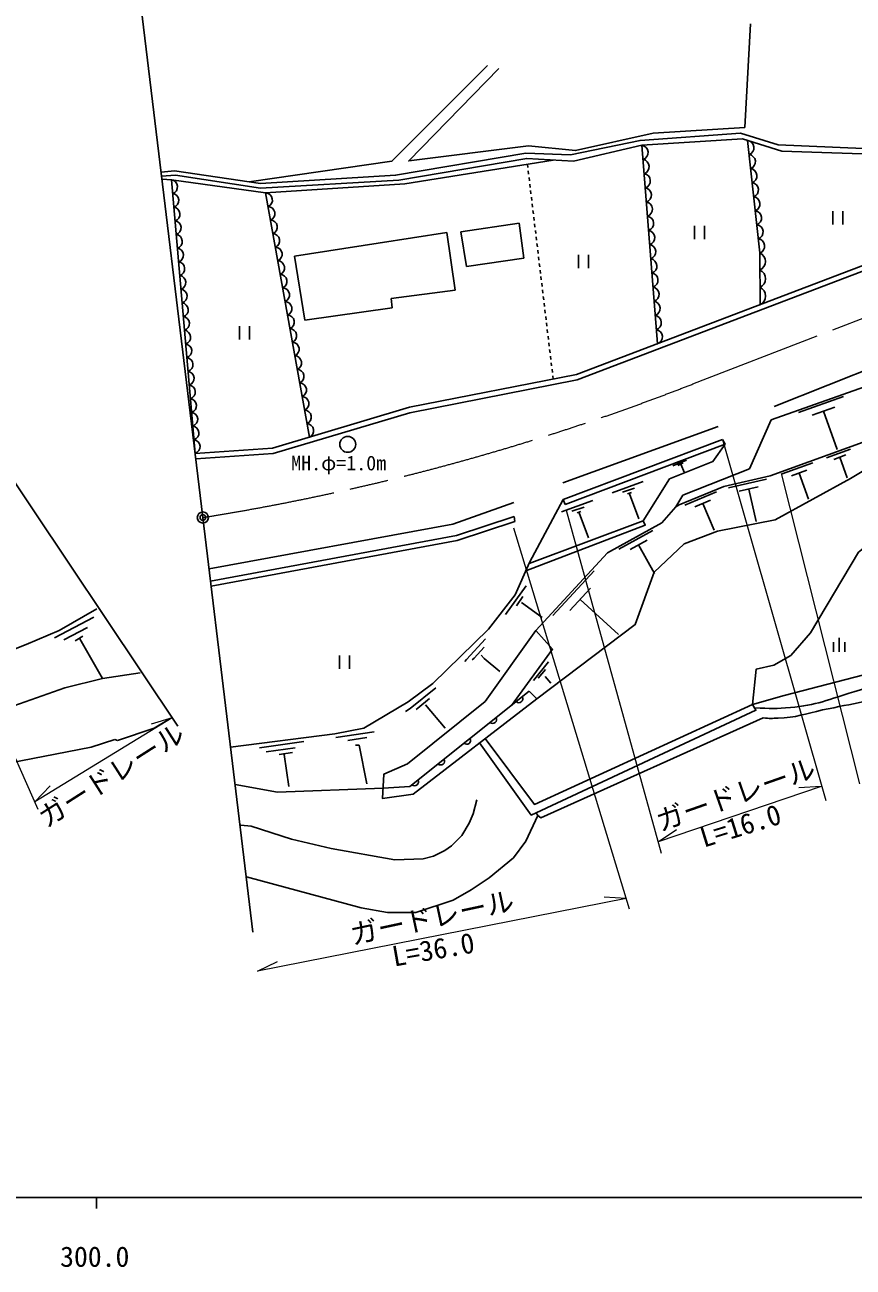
# Model space of a CAD drawing. Units: millimetres, scale not verified. Extents: x 40000 to 680000, y 20000 to 380000.
# Drawn here: x 361553 to 436106, y 198715 to 310572 of the extents above; entities that cross this region are included whole.
import ezdxf
from ezdxf.enums import TextEntityAlignment as Align

# ---------------------------------------------------------------- set-up
doc = ezdxf.new("R2010")
doc.units = ezdxf.units.MM
doc.header["$LTSCALE"] = 1000
doc.header["$PDMODE"] = 32
doc.header["$PDSIZE"] = 500
doc.linetypes.add('CHAIN', pattern=[18.5, 12, -1.5, 3.5, -1.5])
for name, color, linetype, lineweight in [('M-BGD', 7, 'Continuous', 25), ('M-BMK', 2, 'CHAIN', 13), ('M-BMK-SRVR', 3, 'Continuous', 25), ('M-STR-HTXT', 7, 'Continuous', 13), ('M-STR-STRC', 7, 'Continuous', 25), ('M-TTL-BAND', 7, 'Continuous', 25)]:
    doc.layers.add(name, color=color, linetype=linetype, lineweight=lineweight)
doc.layers.add('M-OTRS', color=6, linetype='Continuous')
doc.styles.add('ＭＳ ゴシック', font='')
doc.styles.get('ＭＳ ゴシック').set_extended_font_data('MS Gothic')

msp = doc.modelspace()

# ---------------------------------------------------------------- linework, layer by layer
at = {"layer": 'M-BGD'}
for p, q in [((426873, 310656), (426365, 301343)), ((496786, 303171), (428988, 276210)), ((418488, 281852), (417101, 299723)), ((406788, 298023), (406824, 297728)), ((376879, 271986), (374745, 296616)), ((406860, 297430), (406895, 297132)), ((406931, 296834), (406967, 296536)), ((387163, 273441), (383227, 295436)), ((407002, 296238), (407038, 295941)), ((407074, 295643), (407110, 295345)), ((407145, 295047), (407181, 294749)), ((407217, 294451), (407252, 294153)), ((407288, 293856), (407324, 293558)), ((407359, 293260), (407395, 292962)), ((434264, 293788), (434264, 292588)), ((435164, 292588), (435164, 293788)), ((400796, 291945), (406045, 292707)), ((406045, 292707), (406469, 289574)), ((407431, 292664), (407467, 292366)), ((407502, 292068), (407538, 291770)), ((421814, 292474), (421814, 291274)), ((422714, 291274), (422714, 292474)), ((385810, 289744), (393345, 290929)), ((393345, 290929), (399526, 291860)), ((399526, 291860), (400288, 286696)), ((401304, 288812), (400796, 291945)), ((407574, 291473), (407609, 291175)), ((407645, 290877), (407681, 290579)), ((386741, 283986), (385810, 289744)), ((407717, 290281), (407752, 289983)), ((406469, 289574), (401304, 288812)), ((407788, 289685), (407824, 289388)), ((407859, 289090), (407895, 288792)), ((407931, 288494), (407966, 288196)), ((408002, 287898), (408038, 287600)), ((400288, 286696), (394531, 285934)), ((408074, 287302), (408109, 287005)), ((408145, 286707), (408181, 286409)), ((394531, 285934), (394615, 285087)), ((408216, 286111), (408252, 285813)), ((408288, 285515), (408324, 285217)), ((394615, 285087), (386741, 283986)), ((408359, 284920), (408395, 284622)), ((408431, 284324), (408466, 284026)), ((408502, 283728), (408538, 283430)), ((408573, 283132), (408609, 282834)), ((408645, 282537), (408681, 282239)), ((408716, 281941), (408752, 281643)), ((408788, 281345), (408823, 281047)), ((408859, 280749), (408895, 280452)), ((408931, 280154), (408966, 279856)), ((409002, 279558), (409038, 279260)), ((409073, 278962), (409109, 278667)), ((428735, 275009), (441688, 279615)), ((431202, 275674), (435245, 277112)), ((432428, 275427), (434450, 276146)), ((433439, 275787), (434661, 272350)), ((423957, 274420), (409978, 269341)), ((426779, 270602), (428735, 275009)), ((410014, 267826), (424333, 273234)), ((424333, 273234), (424579, 272815)), ((410181, 267378), (424579, 272815)), ((433696, 271575), (435874, 272365)), ((434359, 271446), (435448, 271841)), ((419891, 270873), (421097, 271361)), ((420626, 270966), (420897, 270300)), ((429713, 270130), (432468, 271129)), ((434903, 271643), (435575, 269792)), ((420781, 268216), (426779, 270602)), ((424882, 268899), (428306, 269673)), ((430552, 269966), (431929, 270466)), ((431240, 270216), (432090, 267875)), ((414408, 268446), (417203, 269450)), ((415340, 268504), (416429, 268862)), ((415805, 268357), (416142, 268472)), ((420968, 267311), (423803, 268513)), ((425854, 268579), (427566, 268966)), ((426710, 268772), (427368, 265862)), ((409868, 266732), (412663, 267735)), ((410014, 267826), (410181, 267378)), ((415989, 268338), (416811, 266083)), ((420158, 267184), (420781, 268216)), ((421857, 267186), (423274, 267787)), ((422566, 267487), (423588, 265078)), ((405592, 266310), (405646, 265860)), ((410800, 266789), (411889, 267148)), ((411265, 266643), (411602, 266757)), ((411449, 266624), (412271, 264369)), ((418889, 265722), (420158, 267184)), ((406950, 262075), (417221, 265913)), ((414009, 263035), (418889, 265722)), ((415027, 263367), (418064, 265040)), ((416037, 263330), (417556, 264166)), ((407559, 256035), (414009, 263035)), ((416796, 263748), (418218, 261166)), ((409068, 257377), (412794, 261422)), ((404813, 257472), (406661, 260051)), ((410606, 257829), (412469, 259852)), ((405801, 258260), (406384, 259091)), ((406241, 258556), (408123, 257218)), ((411538, 258841), (414975, 255673)), ((368030, 257994), (364643, 256046)), ((367776, 257232), (364220, 255369)), ((367183, 256300), (365067, 255200)), ((364643, 256046), (361680, 254776)), ((366779, 255526), (366083, 255115)), ((366506, 255284), (368538, 251728)), ((434843, 254114), (434843, 255364)), ((361680, 254776), (349319, 249866)), ((434343, 254114), (434343, 254989)), ((435343, 254114), (435343, 254989)), ((389874, 253775), (389874, 252575)), ((390774, 252575), (390774, 253775)), ((408675, 253215), (407325, 251533)), ((368538, 251728), (365151, 250882)), ((371925, 252236), (368538, 251728)), ((408408, 252527), (407764, 251756)), ((408376, 251884), (408898, 251310)), ((365151, 250882), (357955, 248342)), ((396055, 249612), (392075, 247241)), ((397625, 249345), (399393, 247234)), ((373195, 247241), (369893, 246140)), ((374465, 248003), (373195, 247241)), ((392075, 247241), (389451, 246733)), ((369639, 246225), (367522, 245548)), ((369893, 246140), (369639, 246225)), ((389451, 246733), (380053, 245548)), ((393007, 246902), (389535, 246394)), ((392329, 246394), (390636, 246140)), ((367522, 245548), (358463, 243770)), ((386657, 246056), (382677, 245463)), ((385895, 245463), (383270, 245124)), ((385641, 245040), (384455, 244870)), ((391313, 245717), (391652, 245717)), ((391652, 245717), (392329, 242246)), ((384879, 244870), (385302, 241992)), ((384286, 241484), (380476, 242161)), ((393798, 241846), (384286, 241484)), ((402235, 240806), (401897, 239536)), ((401897, 239536), (401558, 238690)), ((380984, 238520), (381915, 238436)), ((381915, 238436), (385556, 237250)), ((401558, 238690), (400881, 237589)), ((407739, 239367), (406638, 237081)), ((385556, 237250), (389112, 236404)), ((400881, 237589), (399949, 236658)), ((394869, 235388), (389112, 236404)), ((399357, 236234), (398341, 235726)), ((399949, 236658), (399357, 236234)), ((406638, 237081), (405537, 235557)), ((397409, 235472), (394869, 235388)), ((398341, 235726), (397409, 235472)), ((405537, 235557), (403336, 233779)), ((381492, 233864), (391821, 231070)), ((401727, 232678), (400119, 231747)), ((403336, 233779), (401727, 232678)), ((396732, 230646), (400119, 231747)), ((391821, 231070), (394192, 230646)), ((394192, 230646), (396732, 230646))]:
    msp.add_line(p, q, dxfattribs=at)
for points in [[(381733, 296439), (394593, 298294), (403203, 306905)], [(404203, 306647), (396109, 298327), (406879, 299681), (411122, 299251), (418111, 300813), (426365, 301343)], [(407637, 249896), (416500, 256575), (418198, 261283), (420907, 263842), (423895, 264981), (429076, 265991), (435870, 269711), (442153, 273462), (447344, 276042), (451537, 277332), (457277, 278718), (466757, 281201), (474078, 282814), (480753, 284265), (487105, 288006), (491910, 290102), (495619, 291295), (498338, 294337), (500682, 297196), (501888, 298711), (501324, 302572)], [(445799, 292261), (444658, 294552), (439843, 299303), (429352, 299755), (425955, 300830), (416933, 300167), (410655, 298863), (406657, 299020), (394920, 297028), (382752, 296290), (375031, 297415), (373820, 297318)], [(373864, 296956), (375122, 297026), (382751, 295860), (395211, 296593), (406726, 298540), (410923, 298289), (417101, 299723), (426144, 300296), (429684, 299207), (439631, 298863), (444117, 294448), (445309, 292075)], [(427731, 285375), (427711, 290039), (426600, 300156)], [(373899, 296663), (374745, 296616), (383227, 295436), (395760, 296253), (409118, 298397)], [(376879, 271986), (383856, 272451), (396160, 276135), (411209, 279077), (448034, 293113)], [(376937, 271503), (383914, 271968), (396218, 275652), (411267, 278594), (448092, 292630)], [(420158, 267184), (420459, 267345), (424457, 269008), (428642, 269954), (437333, 273107), (456585, 284436), (479464, 292958), (477755, 287895), (487105, 288006)], [(485408, 277514), (481205, 280197), (474992, 279466), (469252, 278219), (447625, 270888), (442659, 267900), (436596, 263084), (432254, 255818), (430491, 253797), (428964, 252915), (427373, 252550), (427054, 249361), (427354, 248858), (407135, 239426), (402485, 245926)], [(424579, 272815), (423479, 271260), (419588, 269691), (417221, 265913), (417399, 265524), (406649, 261403)], [(420320, 270898), (420388, 270937), (420817, 271123)], [(485819, 271610), (485575, 271338), (484500, 270377), (481261, 268557), (478094, 267740), (475098, 267883), (471372, 268156), (467087, 266981), (461121, 263885), (455861, 260130), (453783, 258969), (447763, 256934), (442532, 254469), (439393, 252634), (429903, 250174), (427054, 249361)], [(378135, 261581), (400063, 265618), (405578, 267553)], [(410014, 267826), (406986, 262155), (405682, 259245), (403294, 256155), (398263, 251253), (396055, 249612)], [(378267, 260492), (400407, 264586), (405592, 266310)], [(378321, 260041), (400462, 264136), (405646, 265860)], [(401151, 253234), (401294, 253435), (403023, 255279)], [(405342, 249287), (409049, 254344), (407559, 256035), (402971, 249641)], [(401820, 253387), (402001, 253559), (402899, 254533)], [(402632, 253807), (402880, 253511), (404304, 252355)], [(393798, 241846), (396202, 242004), (406958, 250575)], [(395829, 248743), (396240, 249001), (398542, 250884)], [(406958, 250575), (407637, 249896), (396500, 241313)], [(402971, 249641), (396006, 244046), (393856, 243100), (393754, 240911), (396500, 241313)], [(396784, 248915), (396927, 249039), (397969, 249928)], [(402998, 246321), (407422, 240379), (427054, 249361)], [(427996, 248162), (408009, 239172), (407739, 239367), (407580, 239634)]]:
    msp.add_lwpolyline(points, dxfattribs=at)
msp.add_circle((390615, 272798), 716, dxfattribs=at)
for centre, radius, start, end in [((426515, 299507), 655, 289.93257, 82.6082), ((416991, 299072), 660, 288.45708, 80.42446), ((426654, 298242), 655, 289.93257, 82.6082), ((417090, 297796), 660, 288.45708, 80.42446), ((426793, 296977), 655, 289.93257, 82.6082), ((374666, 295989), 632, 287.00723, 82.89732), ((417189, 296519), 660, 288.45708, 80.42446), ((374773, 294757), 632, 287.00723, 82.89732), ((383203, 294801), 635, 292.43753, 87.855), ((417288, 295243), 660, 288.45708, 80.42446), ((426932, 295713), 655, 289.93257, 82.6082), ((383422, 293579), 635, 292.43753, 87.855), ((417387, 293966), 660, 288.45708, 80.42446), ((427071, 294448), 655, 289.93257, 82.6082), ((374880, 293526), 632, 287.00723, 82.89732), ((417487, 292690), 660, 288.45708, 80.42446), ((427210, 293184), 655, 289.93257, 82.6082), ((374987, 292294), 632, 287.00723, 82.89732), ((383640, 292357), 635, 292.43753, 87.855), ((417586, 291413), 660, 288.45708, 80.42446), ((427349, 291919), 655, 289.93257, 82.6082), ((375093, 291063), 632, 287.00723, 82.89732), ((383859, 291136), 635, 292.43753, 87.855), ((427488, 290655), 655, 289.93257, 82.6082), ((375200, 289831), 632, 287.00723, 82.89732), ((384078, 289914), 635, 292.43753, 87.855), ((417685, 290137), 660, 288.45708, 80.42446), ((427360, 289260), 854, 294.75052, 65.74449), ((375307, 288600), 632, 287.00723, 82.89732), ((384296, 288692), 635, 292.43753, 87.855), ((417784, 288860), 660, 288.45708, 80.42446), ((375413, 287368), 632, 287.00723, 82.89732), ((384515, 287470), 635, 292.43753, 87.855), ((417883, 287584), 660, 288.45708, 80.42446), ((427367, 287705), 854, 294.75052, 65.74449), ((375520, 286137), 632, 287.00723, 82.89732), ((384734, 286248), 635, 292.43753, 87.855), ((417982, 286307), 660, 288.45708, 80.42446), ((427374, 286151), 854, 294.75052, 65.74449), ((375627, 284905), 632, 287.00723, 82.89732), ((384952, 285026), 635, 292.43753, 87.855), ((418081, 285031), 660, 288.45708, 80.42446), ((375733, 283674), 632, 287.00723, 82.89732), ((385171, 283804), 635, 292.43753, 87.855), ((418180, 283754), 660, 288.45708, 80.42446), ((375840, 282443), 632, 287.00723, 82.89732), ((385390, 282582), 635, 292.43753, 87.855), ((418280, 282478), 660, 288.45708, 80.42446), ((385608, 281360), 635, 292.43753, 87.855), ((375947, 281211), 632, 287.00723, 82.89732), ((385827, 280138), 635, 292.43753, 87.855), ((376054, 279980), 632, 287.00723, 82.89732), ((376160, 278748), 632, 287.00723, 82.89732), ((386046, 278916), 635, 292.43753, 87.855), ((376267, 277517), 632, 287.00723, 82.89732), ((386265, 277694), 635, 292.43753, 87.855), ((376374, 276285), 632, 287.00723, 82.89732), ((386483, 276472), 635, 292.43753, 87.855), ((376480, 275054), 632, 287.00723, 82.89732), ((386702, 275251), 635, 292.43753, 87.855), ((376587, 273822), 632, 287.00723, 82.89732), ((386921, 274029), 635, 292.43753, 87.855), ((376694, 272591), 632, 287.00723, 82.89732), ((406015, 249892), 354, 227.34532, 29.7505), ((403669, 248023), 354, 227.34532, 29.7505), ((401323, 246153), 354, 227.34532, 29.7505), ((398976, 244284), 354, 227.34532, 29.7505), ((396630, 242414), 354, 227.34532, 29.7505)]:
    msp.add_arc(centre, radius, start, end, dxfattribs=at)
for points, knots in [([(427216, 249089), (428682, 248985), (429193, 249009), (430455, 249105), (432745, 249280), (433965, 249856), (436162, 250524), (439510, 251542), (441370, 252194), (444579, 253588), (446553, 254445), (447545, 255169), (449513, 256039), (451282, 256820), (452341, 257096), (454124, 257844), (456735, 258940), (458322, 259318), (460767, 260747), (461714, 261300), (462166, 261734), (463089, 262327), (464689, 263354), (465572, 263983), (467314, 264745), (468581, 265300), (469407, 265278), (470764, 265552), (472762, 265954), (473905, 266044), (475924, 266325), (477118, 266492), (477794, 266536), (478987, 266712), (480188, 266890), (480901, 266839), (482051, 267228), (483791, 267818), (484694, 268403), (486178, 269486), (487855, 270709), (488337, 271910), (489887, 273291), (491482, 274713), (492448, 275434), (494208, 276645), (495849, 277774), (496710, 278542), (498529, 279353), (499518, 279795), (500155, 279847), (501229, 279988), (503343, 280265), (504559, 280054), (506688, 279934), (508769, 279816), (509911, 279506), (511976, 279224), (514585, 278868), (515404, 278750), (518651, 278289)], [0, 0, 0, 0, 1, 1, 1, 2, 2, 2, 3, 3, 3, 4, 4, 4, 5, 5, 5, 6, 6, 6, 7, 7, 7, 8, 8, 8, 9, 9, 9, 10, 10, 10, 11, 11, 11, 12, 12, 12, 13, 13, 13, 14, 14, 14, 15, 15, 15, 16, 16, 16, 17, 17, 17, 18, 18, 18, 19, 19, 19, 20, 20, 20, 20]), ([(518944, 277481), (516959, 278006), (516394, 278169), (514730, 278470), (513417, 278707), (512676, 278818), (511348, 278957), (509355, 279165), (508235, 279378), (506231, 279330), (504413, 279286), (503384, 279181), (501602, 278814), (500139, 278512), (499307, 278289), (497962, 277638), (496803, 277077), (496212, 276637), (495196, 275847), (493657, 274651), (492949, 273797), (491501, 272493), (490096, 271227), (489393, 270416), (487890, 269268), (486587, 268274), (485884, 267617), (484375, 266979), (482886, 266349), (481935, 266327), (480344, 266044), (478583, 265730), (477557, 265817), (475797, 265495), (474228, 265209), (473374, 264931), (471831, 264528), (470364, 264145), (469493, 264069), (468090, 263496), (466025, 262652), (465015, 261864), (463027, 260852), (461616, 260133), (460820, 259743), (459383, 259078), (456629, 257804), (455018, 257242), (452256, 255982), (449422, 254690), (447905, 253813), (445065, 252532), (443300, 251735), (442313, 251274), (440486, 250629), (437783, 249676), (436163, 249477), (433359, 248884), (431800, 248554), (430940, 248176), (429346, 248139), (428819, 248127), (428613, 248112), (427996, 248162)], [0, 0, 0, 0, 1, 1, 1, 2, 2, 2, 3, 3, 3, 4, 4, 4, 5, 5, 5, 6, 6, 6, 7, 7, 7, 8, 8, 8, 9, 9, 9, 10, 10, 10, 11, 11, 11, 12, 12, 12, 13, 13, 13, 14, 14, 14, 15, 15, 15, 16, 16, 16, 17, 17, 17, 18, 18, 18, 19, 19, 19, 20, 20, 20, 21, 21, 21, 21])]:
    msp.add_open_spline(points, degree=3, knots=knots, dxfattribs=at)
at = {"layer": 'M-BMK'}
msp.add_line((421680, 278236), (471914, 297658), dxfattribs=at)
msp.add_arc((343669, 477456), 213950, 279.1187, 291.3843, dxfattribs=at)
at = {"layer": 'M-BMK-SRVR'}
for p, q in [((371756, 314412), (377576, 266210)), ((375325, 247420), (356632, 275355)), ((377576, 266210), (382085, 228868))]:
    msp.add_line(p, q, dxfattribs=at)
msp.add_circle((377576, 266210), 500, dxfattribs=at)
msp.add_point((377576, 266210), dxfattribs=at)
at = {"layer": 'M-OTRS'}
msp.add_point((377576, 266210), dxfattribs=at)
at = {"layer": 'M-STR-HTXT'}
for p, q in [((424333, 273234), (433647, 240722)), ((436695, 242246), (429667, 270186)), ((410279, 266884), (418830, 235980)), ((405537, 265275), (415955, 230990)), ((351605, 264936), (362734, 239953)), ((374827, 248166), (362446, 240598)), ((374827, 248166), (372908, 247600)), ((362446, 240598), (363825, 242047)), ((433223, 241992), (418546, 237005)), ((433223, 241992), (431228, 241860)), ((418546, 237005), (420209, 238117)), ((415677, 231907), (382508, 225361)), ((415677, 231907), (413681, 232041)), ((382508, 225361), (384303, 226243))]:
    msp.add_line(p, q, dxfattribs=at)
at = {"layer": 'M-STR-STRC'}
for p, q in [((411377, 289858), (411377, 288658)), ((412277, 288658), (412277, 289858)), ((380882, 283437), (380882, 282237)), ((381782, 282237), (381782, 283437))]:
    msp.add_line(p, q, dxfattribs=at)
at = {"layer": 'M-TTL-BAND'}
for p, q in [((40000, 205000), (579000, 205000)), ((368000, 205000), (368000, 204000))]:
    msp.add_line(p, q, dxfattribs=at)

# ---------------------------------------------------------------- texts
at = {"layer": 'M-BGD', "style": 'ＭＳ ゴシック'}
msp.add_text('MH.φ=1.0m', height=1320, dxfattribs=at).set_placement((385527, 270063), align=Align.BOTTOM_LEFT)
at = {"layer": 'M-STR-HTXT', "style": 'ＭＳ ゴシック'}
for s, rotation, p in [('ガードレール', 32.554, (363789, 237754)), ('ガードレール', 19.379, (418938, 237409)), ('L=16.0', 17.219, (422823, 235957)), ('ガードレール', 12.1, (391176, 227196)), ('L=36.0', 9.94, (394878, 225232))]:
    msp.add_text(s, height=1833, rotation=rotation, dxfattribs=at).set_placement(p, align=Align.BOTTOM_LEFT)
at = {"layer": 'M-TTL-BAND', "style": 'ＭＳ ゴシック'}
msp.add_text('300.0', height=1833, dxfattribs=at).set_placement((367844, 198195), align=Align.BOTTOM_CENTER)

doc.saveas('drawing.dxf')
